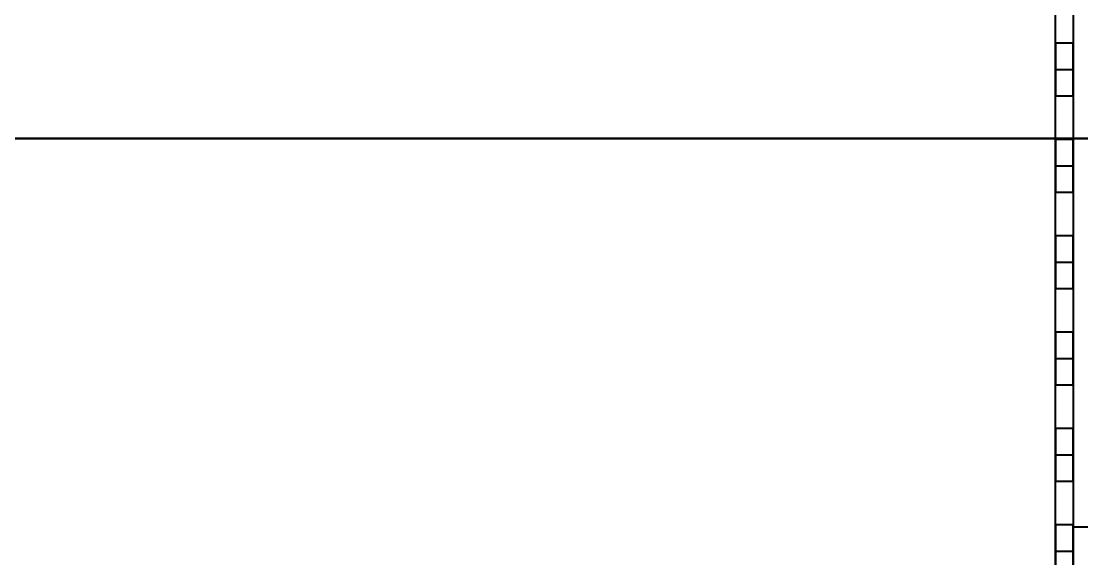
# Model space of a CAD drawing. Header units: inches. Extents: x -422522 to 22891, y -2973 to 414515.
# Drawn here: x 19671.7 to 19980.9, y 4591.4 to 4748 of the extents above; entities that cross this region are included whole.
import ezdxf

# ---------------------------------------------------------------- set-up
doc = ezdxf.new("R2010")
doc.units = ezdxf.units.IN
doc.header["$MEASUREMENT"] = 0
doc.layers.get('0').update_dxf_attribs({"lineweight": 40})

msp = doc.modelspace()

# ---------------------------------------------------------------- linework, layer by layer
for p, q in [((19973.21722, 4698.25484), (19973.21722, 4838.6512)), ((19973.21722, 4733.99302), (19978.32267, 4733.99302)), ((19973.21722, 4705.91302), (19978.32267, 4705.91302)), ((19973.21722, 4557.85847), (19973.21722, 4698.25484)), ((19973.21722, 4677.83666), (19978.32267, 4677.83666)), ((19973.21722, 4649.75666), (19978.32267, 4649.75666)), ((19973.21722, 4621.67666), (19978.32267, 4621.67666)), ((19973.21722, 4593.59666), (19978.32267, 4593.59666))]:
    msp.add_line(p, q)
at = {"color": 1}
for p, q in [((20355.6854, 4713.84453), (18056.24814, 4713.84453)), ((18845.62362, 4713.84453), (20355.6854, 4713.84453))]:
    msp.add_line(p, q, dxfattribs=at)
for points in [[(19788.34874, 5106.85792), (19978.32267, 5106.68393), (19978.32267, 4396.68393), (19328.32267, 4396.68393)], [(19973.30249, 4805.57401), (19973.30167, 4810.57401), (20188.40713, 4810.6093), (20188.44157, 4600.6093), (19978.44157, 4600.57485), (19978.42435, 4705.57485)]]:
    msp.add_lwpolyline(points)
for points in [[(19973.21722, 4741.6512), (19973.21722, 4726.33484), (19978.32267, 4726.33484), (19978.32267, 4741.6512)], [(19973.21722, 4713.5712), (19973.21722, 4698.25484), (19978.32267, 4698.25484), (19978.32267, 4713.5712)], [(19973.21722, 4685.49484), (19973.21722, 4670.17847), (19978.32267, 4670.17847), (19978.32267, 4685.49484)], [(19973.21722, 4657.41484), (19973.21722, 4642.09847), (19978.32267, 4642.09847), (19978.32267, 4657.41484)], [(19973.21722, 4629.33484), (19973.21722, 4614.01847), (19978.32267, 4614.01847), (19978.32267, 4629.33484)], [(19973.21722, 4601.25484), (19973.21722, 4585.93847), (19978.32267, 4585.93847), (19978.32267, 4601.25484)]]:
    msp.add_lwpolyline(points, close=True)

doc.saveas('drawing.dxf')
